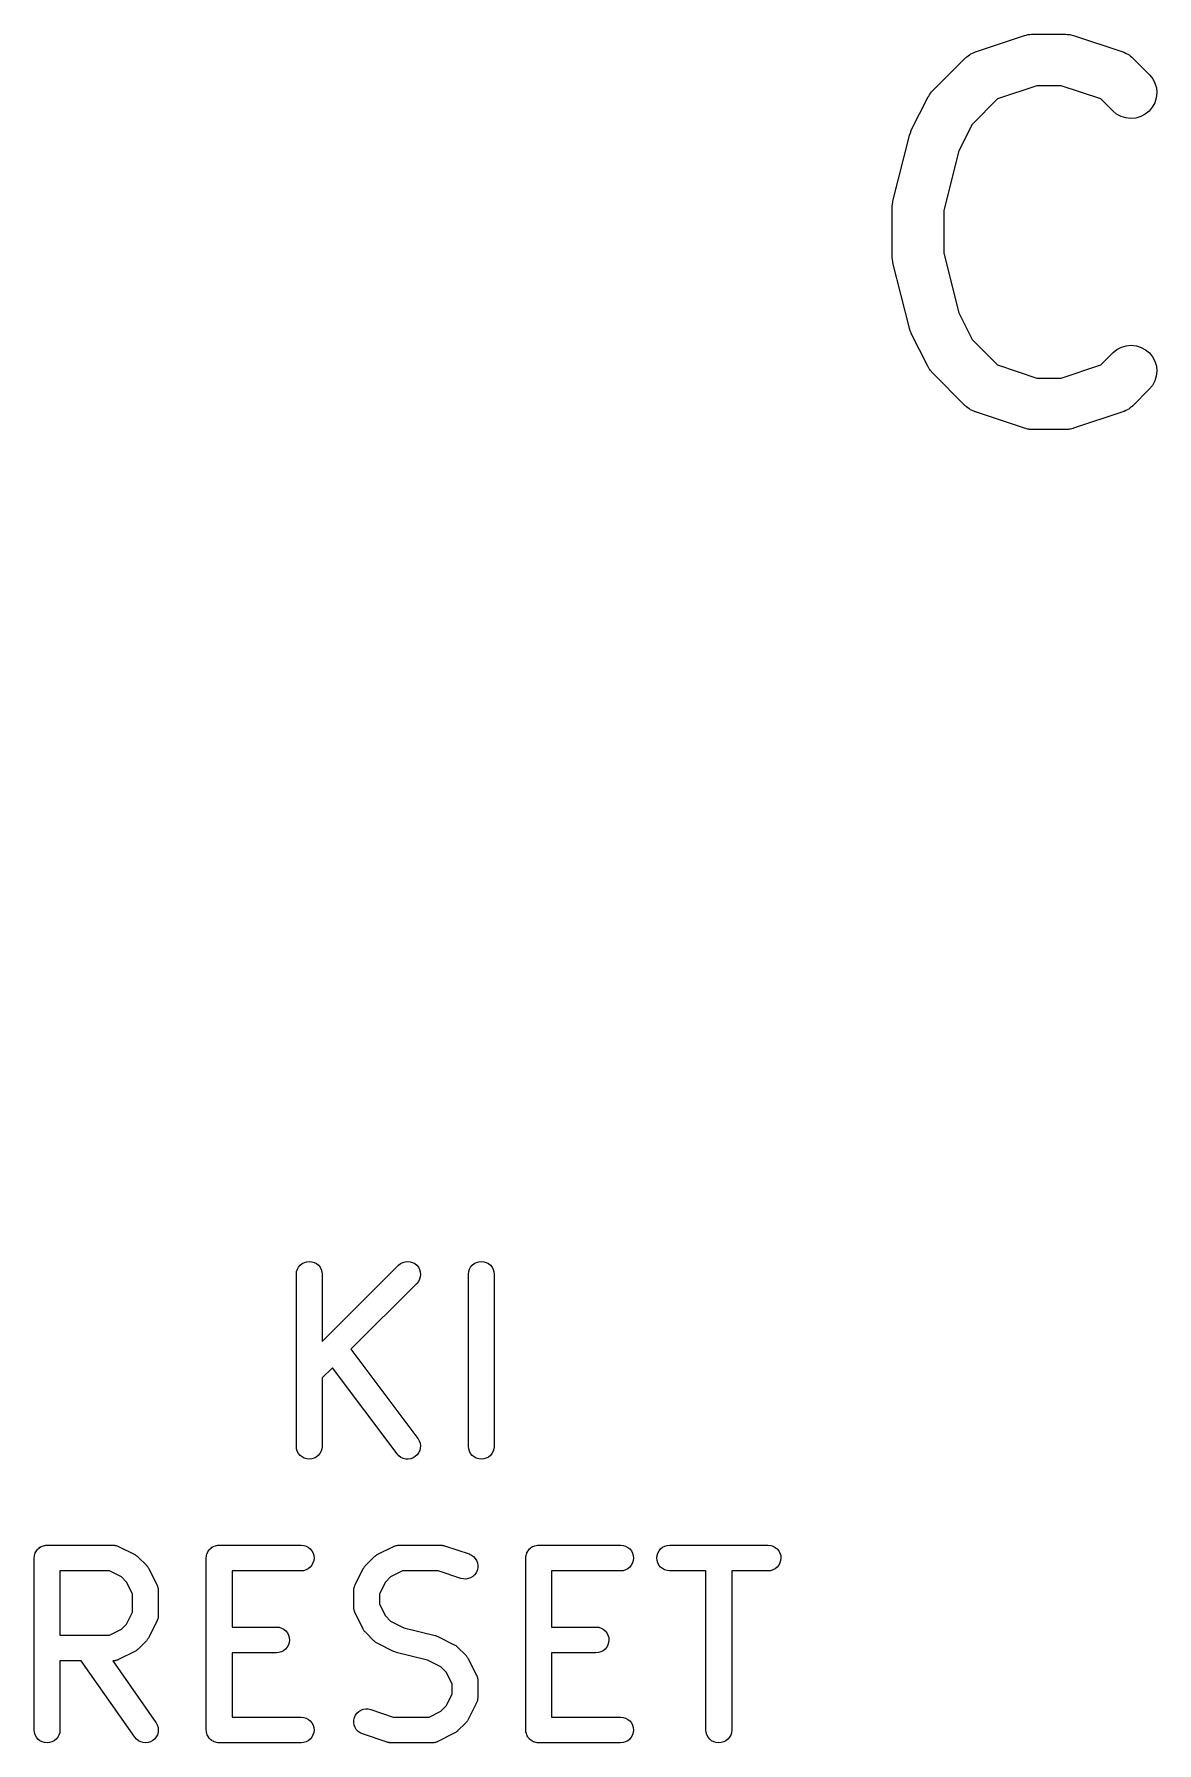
# Model space of a CAD drawing. Extents: x 55 to 222, y -110 to -60.
# Drawn here: x 167.2 to 180.25, y -110.16 to -90.28 of the extents above; entities that cross this region are included whole.
import ezdxf

# ---------------------------------------------------------------- set-up
doc = ezdxf.new("R2010")
doc.units = 0
doc.layers.add('BLACK', color=7, linetype='CONTINUOUS')

msp = doc.modelspace()

# ---------------------------------------------------------------- linework, layer by layer
at = {"layer": 'BLACK', "linetype": 'CONTINUOUS'}
for p, q in [((178.138, -90.4898), (178.71, -90.2993)), ((178.71, -90.2993), (178.714, -90.298)), ((178.714, -90.298), (178.73, -90.2945)), ((178.73, -90.2945), (178.746, -90.2896)), ((178.746, -90.2896), (178.759, -90.2884)), ((178.759, -90.2884), (178.771, -90.2858)), ((178.771, -90.2858), (178.788, -90.2856)), ((178.788, -90.2856), (178.804, -90.2839)), ((178.804, -90.2839), (179.185, -90.2839)), ((179.185, -90.2839), (179.19, -90.284)), ((179.19, -90.284), (179.206, -90.2858)), ((179.206, -90.2858), (179.223, -90.2863)), ((179.223, -90.2863), (179.235, -90.2891)), ((179.235, -90.2891), (179.248, -90.2905)), ((179.248, -90.2905), (179.264, -90.2956)), ((179.264, -90.2956), (179.28, -90.2993)), ((179.28, -90.2993), (179.852, -90.4898)), ((177.64, -90.9432), (178.021, -90.5623)), ((178.021, -90.5623), (178.024, -90.5593)), ((178.024, -90.5593), (178.031, -90.5538)), ((178.031, -90.5538), (178.037, -90.5474)), ((178.037, -90.5474), (178.054, -90.5356)), ((178.054, -90.5356), (178.07, -90.5228)), ((178.07, -90.5228), (178.077, -90.5187)), ((178.077, -90.5187), (178.085, -90.5136)), ((178.085, -90.5136), (178.103, -90.5053)), ((178.103, -90.5053), (178.122, -90.4959)), ((178.122, -90.4959), (178.13, -90.4934)), ((178.13, -90.4934), (178.138, -90.4898)), ((179.852, -90.4898), (179.856, -90.4911)), ((179.856, -90.4911), (179.864, -90.4949)), ((179.864, -90.4949), (179.872, -90.4974)), ((179.872, -90.4974), (179.89, -90.5071)), ((179.89, -90.5071), (179.909, -90.5157)), ((179.909, -90.5157), (179.916, -90.5209)), ((179.916, -90.5209), (179.924, -90.5251)), ((179.924, -90.5251), (179.94, -90.5381)), ((179.94, -90.5381), (179.956, -90.5502)), ((179.956, -90.5502), (179.962, -90.5567)), ((179.962, -90.5567), (179.969, -90.5623)), ((179.969, -90.5623), (180.159, -90.7527)), ((180.159, -90.7527), (180.162, -90.7557)), ((180.162, -90.7557), (180.199, -90.8015)), ((180.199, -90.8015), (180.226, -90.8535)), ((177.393, -91.4021), (177.584, -91.0212)), ((177.584, -91.0212), (177.586, -91.0175)), ((177.586, -91.0175), (177.595, -91.0033)), ((177.595, -91.0033), (177.603, -90.9885)), ((177.603, -90.9885), (177.611, -90.9788)), ((177.611, -90.9788), (177.617, -90.9683)), ((177.617, -90.9683), (177.629, -90.9562)), ((177.629, -90.9562), (177.64, -90.9432)), ((178.853, -90.8839), (178.395, -91.0366)), ((179.137, -90.8839), (178.853, -90.8839)), ((179.595, -91.0366), (179.137, -90.8839)), ((180.241, -91.0262), (180.223, -91.0821)), ((180.226, -90.8535), (180.242, -90.9097)), ((180.247, -90.968), (180.241, -91.0262)), ((180.242, -90.9097), (180.247, -90.968)), ((178.395, -91.0366), (178.099, -91.3331)), ((179.735, -91.177), (179.595, -91.0366)), ((179.78, -91.2142), (179.735, -91.177)), ((179.832, -91.2418), (179.78, -91.2142)), ((180.112, -91.2153), (180.061, -91.2426)), ((180.158, -91.1785), (180.112, -91.2153)), ((180.195, -91.1335), (180.158, -91.1785)), ((180.223, -91.0821), (180.195, -91.1335)), ((177.382, -91.4308), (177.392, -91.4046)), ((177.392, -91.4046), (177.393, -91.4034)), ((177.393, -91.4034), (177.393, -91.4021)), ((178.099, -91.3331), (177.945, -91.641)), ((179.888, -91.259), (179.832, -91.2418)), ((179.946, -91.2649), (179.888, -91.259)), ((180.005, -91.2594), (179.946, -91.2649)), ((180.061, -91.2426), (180.005, -91.2594)), ((177.18, -92.2254), (177.371, -91.4635)), ((177.371, -91.4635), (177.372, -91.4595)), ((177.372, -91.4568), (177.382, -91.4308)), ((177.372, -91.4582), (177.372, -91.4568)), ((177.372, -91.4595), (177.372, -91.4582)), ((177.945, -91.641), (177.771, -92.3351)), ((177.171, -92.2834), (177.175, -92.2596)), ((177.172, -92.2887), (177.171, -92.2834)), ((177.171, -92.294), (177.172, -92.2887)), ((177.171, -92.2982), (177.171, -92.294)), ((177.171, -92.8696), (177.171, -92.2982)), ((177.175, -92.2596), (177.178, -92.2358)), ((177.178, -92.2358), (177.179, -92.2307)), ((177.179, -92.2307), (177.18, -92.2254)), ((177.771, -92.3351), (177.771, -92.8327)), ((177.172, -92.875), (177.171, -92.8696)), ((177.171, -92.8803), (177.172, -92.875)), ((177.174, -92.904), (177.171, -92.8803)), ((177.177, -92.9279), (177.174, -92.904)), ((177.178, -92.933), (177.177, -92.9279)), ((177.179, -92.9383), (177.178, -92.933)), ((177.18, -92.9424), (177.179, -92.9383)), ((177.371, -93.7043), (177.18, -92.9424)), ((177.771, -92.8327), (177.945, -93.5268)), ((177.945, -93.5268), (178.099, -93.8348)), ((177.371, -93.7056), (177.371, -93.7043)), ((177.371, -93.707), (177.371, -93.7056)), ((177.381, -93.7331), (177.371, -93.707)), ((177.39, -93.7594), (177.381, -93.7331)), ((177.391, -93.7606), (177.39, -93.7594)), ((177.391, -93.7619), (177.391, -93.7606)), ((177.393, -93.7657), (177.391, -93.7619)), ((177.584, -94.1467), (177.393, -93.7657)), ((178.099, -93.8348), (178.395, -94.1312)), ((179.595, -94.1312), (179.735, -93.9908)), ((179.735, -93.9908), (179.738, -93.9879)), ((179.738, -93.9879), (179.784, -93.9514)), ((179.784, -93.9514), (179.836, -93.9244)), ((179.836, -93.9244), (179.892, -93.9081)), ((179.892, -93.9081), (179.95, -93.903)), ((179.95, -93.903), (180.009, -93.9093)), ((180.009, -93.9093), (180.065, -93.9268)), ((180.065, -93.9268), (180.116, -93.9548)), ((180.116, -93.9548), (180.161, -93.9923)), ((180.161, -93.9923), (180.198, -94.0378)), ((177.593, -94.1609), (177.584, -94.1467)), ((177.6, -94.1759), (177.593, -94.1609)), ((177.608, -94.1856), (177.6, -94.1759)), ((177.615, -94.1962), (177.608, -94.1856)), ((177.626, -94.2085), (177.615, -94.1962)), ((177.637, -94.2216), (177.626, -94.2085)), ((178.395, -94.1312), (178.853, -94.2839)), ((179.137, -94.2839), (179.595, -94.1312)), ((180.198, -94.0378), (180.225, -94.0896)), ((180.225, -94.0896), (180.242, -94.1457)), ((180.247, -94.204), (180.241, -94.2623)), ((180.242, -94.1457), (180.247, -94.204)), ((177.64, -94.2246), (177.637, -94.2216)), ((178.021, -94.6056), (177.64, -94.2246)), ((178.853, -94.2839), (179.137, -94.2839)), ((180.197, -94.3699), (180.159, -94.4151)), ((180.224, -94.3183), (180.197, -94.3699)), ((180.241, -94.2623), (180.224, -94.3183)), ((178.028, -94.6112), (178.021, -94.6056)), ((179.966, -94.6085), (179.959, -94.614)), ((179.969, -94.6056), (179.966, -94.6085)), ((180.159, -94.4151), (179.969, -94.6056)), ((178.034, -94.6177), (178.028, -94.6112)), ((178.05, -94.6297), (178.034, -94.6177)), ((178.066, -94.6427), (178.05, -94.6297)), ((178.074, -94.6469), (178.066, -94.6427)), ((178.081, -94.6521), (178.074, -94.6469)), ((178.1, -94.6607), (178.081, -94.6521)), ((178.118, -94.6704), (178.1, -94.6607)), ((178.126, -94.673), (178.118, -94.6704)), ((178.134, -94.6767), (178.126, -94.673)), ((178.138, -94.6781), (178.134, -94.6767)), ((178.71, -94.8685), (178.138, -94.6781)), ((179.852, -94.6781), (179.28, -94.8685)), ((179.86, -94.6745), (179.852, -94.6781)), ((179.868, -94.672), (179.86, -94.6745)), ((179.886, -94.6626), (179.868, -94.672)), ((179.905, -94.6542), (179.886, -94.6626)), ((179.912, -94.6491), (179.905, -94.6542)), ((179.92, -94.645), (179.912, -94.6491)), ((179.936, -94.6323), (179.92, -94.645)), ((179.953, -94.6204), (179.936, -94.6323)), ((179.959, -94.614), (179.953, -94.6204)), ((178.726, -94.8723), (178.71, -94.8685)), ((178.742, -94.8774), (178.726, -94.8723)), ((178.754, -94.8788), (178.742, -94.8774)), ((178.767, -94.8815), (178.754, -94.8788)), ((178.784, -94.882), (178.767, -94.8815)), ((178.8, -94.8839), (178.784, -94.882)), ((178.804, -94.8839), (178.8, -94.8839)), ((179.185, -94.8839), (178.804, -94.8839)), ((179.202, -94.8823), (179.185, -94.8839)), ((179.219, -94.882), (179.202, -94.8823)), ((179.231, -94.8794), (179.219, -94.882)), ((179.244, -94.8782), (179.231, -94.8794)), ((179.26, -94.8733), (179.244, -94.8782)), ((179.276, -94.8698), (179.26, -94.8733)), ((179.28, -94.8685), (179.276, -94.8698)), ((170.244, -104.708), (170.247, -104.679)), ((170.244, -104.71), (170.244, -104.708)), ((170.244, -106.71), (170.244, -104.71)), ((170.247, -104.679), (170.256, -104.651)), ((170.256, -104.651), (170.27, -104.626)), ((170.27, -104.626), (170.289, -104.603)), ((170.289, -104.603), (170.312, -104.585)), ((170.312, -104.585), (170.338, -104.571)), ((170.338, -104.571), (170.366, -104.563)), ((170.366, -104.563), (170.395, -104.56)), ((170.395, -104.56), (170.424, -104.563)), ((170.424, -104.563), (170.452, -104.572)), ((170.452, -104.572), (170.478, -104.586)), ((170.478, -104.586), (170.5, -104.605)), ((170.5, -104.605), (170.519, -104.627)), ((170.519, -104.627), (170.533, -104.653)), ((170.533, -104.653), (170.541, -104.681)), ((170.541, -104.681), (170.544, -104.71)), ((170.544, -105.491), (171.431, -104.604)), ((170.544, -104.71), (170.544, -105.491)), ((171.431, -104.604), (171.432, -104.603)), ((171.432, -104.603), (171.455, -104.585)), ((171.455, -104.585), (171.481, -104.571)), ((171.481, -104.571), (171.509, -104.563)), ((171.509, -104.563), (171.538, -104.56)), ((171.538, -104.56), (171.568, -104.564)), ((171.568, -104.564), (171.595, -104.572)), ((171.595, -104.572), (171.621, -104.586)), ((171.621, -104.586), (171.644, -104.605)), ((171.644, -104.605), (171.662, -104.628)), ((171.662, -104.628), (171.676, -104.654)), ((171.684, -104.74), (171.675, -104.768)), ((171.676, -104.654), (171.684, -104.682)), ((171.684, -104.682), (171.687, -104.711)), ((171.687, -104.711), (171.684, -104.74)), ((172.244, -104.708), (172.247, -104.679)), ((172.244, -104.71), (172.244, -104.708)), ((172.244, -106.71), (172.244, -104.71)), ((172.247, -104.679), (172.256, -104.651)), ((172.256, -104.651), (172.27, -104.626)), ((172.27, -104.626), (172.289, -104.603)), ((172.289, -104.603), (172.312, -104.585)), ((172.312, -104.585), (172.338, -104.571)), ((172.338, -104.571), (172.366, -104.563)), ((172.366, -104.563), (172.395, -104.56)), ((172.395, -104.56), (172.424, -104.563)), ((172.424, -104.563), (172.452, -104.572)), ((172.452, -104.572), (172.478, -104.586)), ((172.478, -104.586), (172.5, -104.605)), ((172.5, -104.605), (172.519, -104.627)), ((172.519, -104.627), (172.533, -104.653)), ((172.533, -104.653), (172.541, -104.681)), ((172.541, -104.681), (172.544, -104.71)), ((172.544, -104.71), (172.544, -106.71)), ((171.643, -104.816), (170.878, -105.582)), ((171.662, -104.794), (171.643, -104.816)), ((171.675, -104.768), (171.662, -104.794)), ((170.878, -105.582), (171.657, -106.62)), ((170.663, -105.796), (170.544, -105.915)), ((170.544, -105.915), (170.544, -106.71)), ((171.417, -106.8), (170.663, -105.796)), ((170.247, -106.739), (170.244, -106.71)), ((170.544, -106.712), (170.541, -106.742)), ((170.544, -106.71), (170.544, -106.712)), ((171.657, -106.62), (171.658, -106.622)), ((171.658, -106.622), (171.673, -106.647)), ((171.673, -106.647), (171.683, -106.675)), ((171.685, -106.733), (171.678, -106.761)), ((171.683, -106.675), (171.687, -106.704)), ((171.687, -106.704), (171.685, -106.733)), ((172.247, -106.739), (172.244, -106.71)), ((172.544, -106.712), (172.541, -106.742)), ((172.544, -106.71), (172.544, -106.712)), ((170.255, -106.768), (170.247, -106.739)), ((170.269, -106.793), (170.255, -106.768)), ((170.288, -106.816), (170.269, -106.793)), ((170.31, -106.835), (170.288, -106.816)), ((170.336, -106.849), (170.31, -106.835)), ((170.364, -106.857), (170.336, -106.849)), ((170.393, -106.86), (170.364, -106.857)), ((170.422, -106.858), (170.393, -106.86)), ((170.45, -106.849), (170.422, -106.858)), ((170.476, -106.836), (170.45, -106.849)), ((170.499, -106.818), (170.476, -106.836)), ((170.518, -106.795), (170.499, -106.818)), ((170.532, -106.769), (170.518, -106.795)), ((170.541, -106.742), (170.532, -106.769)), ((171.437, -106.822), (171.417, -106.8)), ((171.46, -106.839), (171.437, -106.822)), ((171.487, -106.852), (171.46, -106.839)), ((171.515, -106.859), (171.487, -106.852)), ((171.544, -106.86), (171.515, -106.859)), ((171.573, -106.856), (171.544, -106.86)), ((171.601, -106.846), (171.573, -106.856)), ((171.626, -106.831), (171.601, -106.846)), ((171.648, -106.811), (171.626, -106.831)), ((171.665, -106.788), (171.648, -106.811)), ((171.678, -106.761), (171.665, -106.788)), ((172.255, -106.768), (172.247, -106.739)), ((172.269, -106.793), (172.255, -106.768)), ((172.288, -106.816), (172.269, -106.793)), ((172.31, -106.835), (172.288, -106.816)), ((172.336, -106.849), (172.31, -106.835)), ((172.364, -106.857), (172.336, -106.849)), ((172.393, -106.86), (172.364, -106.857)), ((172.422, -106.858), (172.393, -106.86)), ((172.45, -106.849), (172.422, -106.858)), ((172.476, -106.836), (172.45, -106.849)), ((172.499, -106.818), (172.476, -106.836)), ((172.518, -106.795), (172.499, -106.818)), ((172.532, -106.769), (172.518, -106.795)), ((172.541, -106.742), (172.532, -106.769)), ((167.215, -107.939), (167.222, -107.926)), ((167.222, -107.926), (167.222, -107.926)), ((167.222, -107.926), (167.223, -107.926)), ((167.223, -107.926), (167.232, -107.915)), ((167.232, -107.915), (167.241, -107.904)), ((167.241, -107.903), (167.252, -107.894)), ((167.241, -107.904), (167.241, -107.903)), ((167.241, -107.904), (167.241, -107.904)), ((167.252, -107.894), (167.263, -107.885)), ((167.263, -107.885), (167.264, -107.885)), ((167.264, -107.885), (167.277, -107.878)), ((167.264, -107.885), (167.264, -107.885)), ((167.277, -107.878), (167.289, -107.872)), ((167.289, -107.872), (167.29, -107.872)), ((167.29, -107.871), (167.304, -107.867)), ((167.29, -107.872), (167.29, -107.871)), ((167.304, -107.867), (167.317, -107.863)), ((167.317, -107.863), (167.318, -107.863)), ((167.318, -107.863), (167.332, -107.862)), ((167.318, -107.863), (167.318, -107.863)), ((167.332, -107.862), (167.346, -107.86)), ((167.346, -107.86), (168.108, -107.86)), ((168.108, -107.86), (168.11, -107.86)), ((168.11, -107.86), (168.115, -107.861)), ((168.115, -107.861), (168.119, -107.861)), ((168.119, -107.861), (168.129, -107.862)), ((168.129, -107.862), (168.139, -107.864)), ((168.139, -107.864), (168.144, -107.865)), ((168.144, -107.865), (168.148, -107.866)), ((168.148, -107.866), (168.158, -107.869)), ((168.158, -107.869), (168.167, -107.872)), ((168.167, -107.872), (168.171, -107.875)), ((168.171, -107.875), (168.175, -107.876)), ((168.175, -107.876), (168.366, -107.971)), ((169.215, -107.939), (169.222, -107.926)), ((169.222, -107.926), (169.222, -107.926)), ((169.222, -107.926), (169.223, -107.926)), ((169.223, -107.926), (169.232, -107.915)), ((169.232, -107.915), (169.241, -107.904)), ((169.241, -107.903), (169.252, -107.894)), ((169.241, -107.904), (169.241, -107.903)), ((169.241, -107.904), (169.241, -107.904)), ((169.252, -107.894), (169.263, -107.885)), ((169.263, -107.885), (169.264, -107.885)), ((169.264, -107.885), (169.277, -107.878)), ((169.264, -107.885), (169.264, -107.885)), ((169.277, -107.878), (169.289, -107.872)), ((169.289, -107.872), (169.29, -107.872)), ((169.29, -107.871), (169.304, -107.867)), ((169.29, -107.872), (169.29, -107.871)), ((169.304, -107.867), (169.317, -107.863)), ((169.317, -107.863), (169.318, -107.863)), ((169.318, -107.863), (169.332, -107.862)), ((169.318, -107.863), (169.318, -107.863)), ((169.332, -107.862), (169.346, -107.86)), ((169.346, -107.86), (170.299, -107.86)), ((170.299, -107.86), (170.301, -107.86)), ((170.301, -107.86), (170.33, -107.864)), ((170.33, -107.864), (170.358, -107.872)), ((170.358, -107.872), (170.384, -107.887)), ((170.384, -107.887), (170.406, -107.905)), ((170.406, -107.905), (170.424, -107.928)), ((171.184, -107.971), (171.375, -107.876)), ((171.375, -107.876), (171.376, -107.875)), ((171.376, -107.875), (171.381, -107.874)), ((171.381, -107.874), (171.384, -107.872)), ((171.384, -107.872), (171.394, -107.869)), ((171.394, -107.869), (171.404, -107.865)), ((171.404, -107.865), (171.408, -107.864)), ((171.408, -107.864), (171.412, -107.863)), ((171.412, -107.863), (171.423, -107.862)), ((171.423, -107.862), (171.433, -107.861)), ((171.433, -107.861), (171.437, -107.861)), ((171.437, -107.861), (171.442, -107.86)), ((171.442, -107.86), (171.918, -107.86)), ((171.918, -107.86), (171.92, -107.86)), ((171.92, -107.86), (171.928, -107.861)), ((171.928, -107.861), (171.937, -107.862)), ((171.937, -107.862), (171.943, -107.863)), ((171.943, -107.863), (171.949, -107.864)), ((171.949, -107.864), (171.957, -107.866)), ((171.957, -107.866), (171.965, -107.868)), ((171.965, -107.868), (172.251, -107.963)), ((172.93, -107.939), (172.936, -107.926)), ((172.936, -107.926), (172.937, -107.926)), ((172.937, -107.926), (172.946, -107.915)), ((172.937, -107.926), (172.937, -107.926)), ((172.946, -107.915), (172.955, -107.904)), ((172.955, -107.904), (172.956, -107.903)), ((172.955, -107.904), (172.955, -107.904)), ((172.956, -107.903), (172.967, -107.894)), ((172.967, -107.894), (172.978, -107.885)), ((172.978, -107.885), (172.978, -107.885)), ((172.978, -107.885), (172.979, -107.885)), ((172.979, -107.885), (172.991, -107.878)), ((172.991, -107.878), (173.004, -107.872)), ((173.004, -107.871), (173.018, -107.867)), ((173.004, -107.872), (173.004, -107.871)), ((173.004, -107.872), (173.004, -107.872)), ((173.018, -107.867), (173.032, -107.863)), ((173.032, -107.863), (173.032, -107.863)), ((173.032, -107.863), (173.033, -107.863)), ((173.033, -107.863), (173.047, -107.862)), ((173.047, -107.862), (173.061, -107.86)), ((173.061, -107.86), (174.013, -107.86)), ((174.013, -107.86), (174.015, -107.86)), ((174.015, -107.86), (174.044, -107.864)), ((174.044, -107.864), (174.072, -107.872)), ((174.072, -107.872), (174.098, -107.887)), ((174.098, -107.887), (174.12, -107.905)), ((174.12, -107.905), (174.139, -107.928)), ((174.446, -107.952), (174.46, -107.926)), ((174.46, -107.926), (174.479, -107.904)), ((174.479, -107.904), (174.501, -107.885)), ((174.501, -107.885), (174.527, -107.872)), ((174.527, -107.872), (174.555, -107.863)), ((174.555, -107.863), (174.584, -107.86)), ((174.584, -107.86), (175.727, -107.86)), ((175.727, -107.86), (175.729, -107.86)), ((175.729, -107.86), (175.759, -107.864)), ((175.759, -107.864), (175.786, -107.872)), ((175.786, -107.872), (175.812, -107.887)), ((175.812, -107.887), (175.835, -107.905)), ((175.835, -107.905), (175.853, -107.928)), ((167.196, -108.008), (167.198, -107.994)), ((167.196, -108.009), (167.196, -108.008)), ((167.196, -108.01), (167.196, -108.009)), ((167.196, -108.009), (167.196, -108.009)), ((167.196, -108.009), (167.196, -108.009)), ((167.196, -110.01), (167.196, -108.01)), ((167.198, -107.994), (167.199, -107.98)), ((167.199, -107.98), (167.2, -107.98)), ((167.2, -107.979), (167.204, -107.966)), ((167.2, -107.98), (167.2, -107.979)), ((167.204, -107.966), (167.208, -107.952)), ((167.208, -107.952), (167.209, -107.951)), ((167.208, -107.952), (167.208, -107.952)), ((167.209, -107.951), (167.215, -107.939)), ((168.366, -107.971), (168.368, -107.972)), ((168.368, -107.972), (168.375, -107.977)), ((168.375, -107.977), (168.382, -107.981)), ((168.382, -107.981), (168.387, -107.985)), ((168.387, -107.985), (168.392, -107.988)), ((168.392, -107.988), (168.398, -107.994)), ((168.398, -107.994), (168.405, -108)), ((168.405, -108), (168.5, -108.095)), ((168.5, -108.095), (168.502, -108.096)), ((168.502, -108.096), (168.507, -108.103)), ((168.507, -108.103), (168.513, -108.109)), ((168.513, -108.109), (168.516, -108.114)), ((168.516, -108.114), (168.52, -108.119)), ((168.52, -108.119), (168.524, -108.127)), ((169.196, -108.008), (169.198, -107.994)), ((169.196, -108.009), (169.196, -108.008)), ((169.196, -108.01), (169.196, -108.009)), ((169.196, -108.009), (169.196, -108.009)), ((169.196, -108.009), (169.196, -108.009)), ((169.196, -110.01), (169.196, -108.01)), ((169.198, -107.994), (169.199, -107.98)), ((169.199, -107.98), (169.2, -107.98)), ((169.2, -107.979), (169.204, -107.966)), ((169.2, -107.98), (169.2, -107.979)), ((169.204, -107.966), (169.208, -107.952)), ((169.208, -107.952), (169.209, -107.951)), ((169.208, -107.952), (169.208, -107.952)), ((169.209, -107.951), (169.215, -107.939)), ((170.404, -108.117), (170.382, -108.135)), ((170.423, -108.094), (170.404, -108.117)), ((170.437, -108.068), (170.423, -108.094)), ((170.424, -107.928), (170.438, -107.954)), ((170.446, -108.041), (170.437, -108.068)), ((170.438, -107.954), (170.446, -107.982)), ((170.446, -107.982), (170.449, -108.011)), ((170.449, -108.011), (170.446, -108.041)), ((171.023, -108.132), (171.027, -108.125)), ((171.027, -108.125), (171.031, -108.117)), ((171.031, -108.117), (171.035, -108.113)), ((171.035, -108.113), (171.039, -108.107)), ((171.039, -108.107), (171.044, -108.101)), ((171.044, -108.101), (171.05, -108.095)), ((171.05, -108.095), (171.145, -108)), ((171.145, -108), (171.147, -107.998)), ((171.147, -107.998), (171.153, -107.993)), ((171.153, -107.993), (171.159, -107.987)), ((171.159, -107.987), (171.165, -107.984)), ((171.165, -107.984), (171.169, -107.98)), ((171.169, -107.98), (171.177, -107.976)), ((171.177, -107.976), (171.184, -107.971)), ((172.251, -107.963), (172.253, -107.964)), ((172.253, -107.964), (172.28, -107.976)), ((172.28, -107.976), (172.303, -107.993)), ((172.303, -107.993), (172.323, -108.015)), ((172.323, -108.015), (172.338, -108.04)), ((172.338, -108.04), (172.349, -108.067)), ((172.349, -108.067), (172.353, -108.096)), ((172.353, -108.096), (172.352, -108.126)), ((172.911, -108.008), (172.912, -107.994)), ((172.911, -108.009), (172.911, -108.008)), ((172.911, -108.01), (172.911, -108.009)), ((172.911, -108.009), (172.911, -108.009)), ((172.911, -108.009), (172.911, -108.009)), ((172.911, -110.01), (172.911, -108.01)), ((172.912, -107.994), (172.914, -107.98)), ((172.914, -107.979), (172.918, -107.966)), ((172.914, -107.98), (172.914, -107.979)), ((172.914, -107.98), (172.914, -107.98)), ((172.918, -107.966), (172.922, -107.952)), ((172.922, -107.952), (172.923, -107.952)), ((172.923, -107.951), (172.93, -107.939)), ((172.923, -107.952), (172.923, -107.951)), ((174.119, -108.117), (174.096, -108.135)), ((174.137, -108.094), (174.119, -108.117)), ((174.151, -108.068), (174.137, -108.094)), ((174.139, -107.928), (174.152, -107.954)), ((174.16, -108.041), (174.151, -108.068)), ((174.152, -107.954), (174.16, -107.982)), ((174.16, -107.982), (174.163, -108.011)), ((174.163, -108.011), (174.16, -108.041)), ((174.434, -108.009), (174.438, -107.98)), ((174.437, -108.038), (174.434, -108.009)), ((174.445, -108.067), (174.437, -108.038)), ((174.438, -107.98), (174.446, -107.952)), ((174.459, -108.092), (174.445, -108.067)), ((174.477, -108.115), (174.459, -108.092)), ((174.5, -108.134), (174.477, -108.115)), ((175.833, -108.117), (175.81, -108.135)), ((175.852, -108.094), (175.833, -108.117)), ((175.866, -108.068), (175.852, -108.094)), ((175.853, -107.928), (175.866, -107.954)), ((175.866, -107.954), (175.875, -107.982)), ((175.874, -108.041), (175.866, -108.068)), ((175.877, -108.011), (175.874, -108.041)), ((175.875, -107.982), (175.877, -108.011)), ((167.496, -108.16), (167.496, -108.908)), ((168.073, -108.16), (167.496, -108.16)), ((168.21, -108.229), (168.073, -108.16)), ((168.271, -108.29), (168.21, -108.229)), ((168.339, -108.427), (168.271, -108.29)), ((168.524, -108.127), (168.528, -108.134)), ((168.528, -108.134), (168.623, -108.324)), ((168.623, -108.324), (168.624, -108.326)), ((170.299, -108.16), (169.496, -108.16)), ((169.496, -108.16), (169.496, -108.813)), ((170.328, -108.158), (170.299, -108.16)), ((170.356, -108.149), (170.328, -108.158)), ((170.382, -108.135), (170.356, -108.149)), ((170.925, -108.328), (170.927, -108.324)), ((170.927, -108.324), (171.022, -108.134)), ((171.022, -108.134), (171.023, -108.132)), ((171.279, -108.29), (171.211, -108.427)), ((171.34, -108.229), (171.279, -108.29)), ((171.477, -108.16), (171.34, -108.229)), ((171.893, -108.16), (171.477, -108.16)), ((172.156, -108.248), (171.893, -108.16)), ((172.185, -108.254), (172.156, -108.248)), ((172.214, -108.255), (172.185, -108.254)), ((172.243, -108.25), (172.214, -108.255)), ((172.27, -108.24), (172.243, -108.25)), ((172.295, -108.224), (172.27, -108.24)), ((172.316, -108.204), (172.295, -108.224)), ((172.333, -108.181), (172.316, -108.204)), ((172.345, -108.154), (172.333, -108.181)), ((172.352, -108.126), (172.345, -108.154)), ((174.013, -108.16), (173.211, -108.16)), ((173.211, -108.16), (173.211, -108.813)), ((174.042, -108.158), (174.013, -108.16)), ((174.07, -108.149), (174.042, -108.158)), ((174.096, -108.135), (174.07, -108.149)), ((174.525, -108.148), (174.5, -108.134)), ((174.553, -108.157), (174.525, -108.148)), ((174.582, -108.16), (174.553, -108.157)), ((174.584, -108.16), (174.582, -108.16)), ((175.006, -108.16), (174.584, -108.16)), ((175.006, -110.01), (175.006, -108.16)), ((175.727, -108.16), (175.306, -108.16)), ((175.306, -108.16), (175.306, -110.01)), ((175.756, -108.158), (175.727, -108.16)), ((175.784, -108.149), (175.756, -108.158)), ((175.81, -108.135), (175.784, -108.149)), ((168.339, -108.642), (168.339, -108.427)), ((168.624, -108.326), (168.626, -108.33)), ((168.626, -108.33), (168.628, -108.334)), ((168.628, -108.334), (168.631, -108.344)), ((168.631, -108.344), (168.634, -108.354)), ((168.634, -108.354), (168.635, -108.358)), ((168.635, -108.358), (168.636, -108.362)), ((168.636, -108.362), (168.637, -108.372)), ((168.637, -108.372), (168.639, -108.383)), ((168.639, -108.383), (168.639, -108.387)), ((168.639, -108.387), (168.639, -108.391)), ((168.639, -108.391), (168.639, -108.677)), ((170.911, -108.38), (170.913, -108.37)), ((170.911, -108.385), (170.911, -108.38)), ((170.911, -108.389), (170.911, -108.385)), ((170.911, -108.391), (170.911, -108.389)), ((170.911, -108.582), (170.911, -108.391)), ((170.913, -108.37), (170.914, -108.36)), ((170.914, -108.36), (170.915, -108.356)), ((170.915, -108.356), (170.916, -108.352)), ((170.916, -108.352), (170.92, -108.342)), ((170.92, -108.342), (170.923, -108.332)), ((170.923, -108.332), (170.925, -108.328)), ((171.211, -108.427), (171.211, -108.546)), ((168.271, -108.779), (168.339, -108.642)), ((168.634, -108.717), (168.63, -108.726)), ((168.635, -108.712), (168.634, -108.717)), ((168.636, -108.708), (168.635, -108.712)), ((168.637, -108.698), (168.636, -108.708)), ((168.639, -108.688), (168.637, -108.698)), ((168.639, -108.677), (168.639, -108.679)), ((168.639, -108.679), (168.639, -108.684)), ((168.639, -108.684), (168.639, -108.688)), ((170.911, -108.586), (170.911, -108.582)), ((170.911, -108.591), (170.911, -108.586)), ((170.913, -108.601), (170.911, -108.591)), ((170.914, -108.611), (170.913, -108.601)), ((170.915, -108.615), (170.914, -108.611)), ((170.915, -108.62), (170.915, -108.615)), ((170.919, -108.629), (170.915, -108.62)), ((170.922, -108.639), (170.919, -108.629)), ((170.924, -108.643), (170.922, -108.639)), ((170.926, -108.647), (170.924, -108.643)), ((170.927, -108.649), (170.926, -108.647)), ((171.022, -108.839), (170.927, -108.649)), ((171.211, -108.546), (171.279, -108.683)), ((171.279, -108.683), (171.34, -108.744)), ((167.496, -108.908), (168.073, -108.908)), ((168.073, -108.908), (168.21, -108.839)), ((168.21, -108.839), (168.271, -108.779)), ((168.623, -108.744), (168.528, -108.935)), ((168.625, -108.74), (168.623, -108.744)), ((168.627, -108.736), (168.625, -108.74)), ((168.63, -108.726), (168.627, -108.736)), ((169.496, -108.813), (170.013, -108.813)), ((170.013, -108.813), (170.015, -108.813)), ((170.015, -108.813), (170.044, -108.816)), ((170.044, -108.816), (170.072, -108.825)), ((170.072, -108.825), (170.098, -108.839)), ((170.098, -108.839), (170.12, -108.858)), ((170.12, -108.858), (170.139, -108.881)), ((170.139, -108.881), (170.152, -108.907)), ((170.152, -108.907), (170.16, -108.935)), ((171.026, -108.846), (171.022, -108.839)), ((171.03, -108.854), (171.026, -108.846)), ((171.034, -108.859), (171.03, -108.854)), ((171.037, -108.864), (171.034, -108.859)), ((171.043, -108.87), (171.037, -108.864)), ((171.048, -108.877), (171.043, -108.87)), ((171.05, -108.878), (171.048, -108.877)), ((171.145, -108.974), (171.05, -108.878)), ((171.34, -108.744), (171.494, -108.821)), ((171.494, -108.821), (171.859, -108.912)), ((171.859, -108.912), (171.861, -108.913)), ((171.861, -108.913), (171.862, -108.913)), ((171.862, -108.913), (171.862, -108.913)), ((171.862, -108.913), (171.875, -108.918)), ((171.875, -108.918), (171.888, -108.923)), ((173.211, -108.813), (173.727, -108.813)), ((173.727, -108.813), (173.729, -108.813)), ((173.729, -108.813), (173.759, -108.816)), ((173.759, -108.816), (173.786, -108.825)), ((173.786, -108.825), (173.812, -108.839)), ((173.812, -108.839), (173.835, -108.858)), ((173.835, -108.858), (173.853, -108.881)), ((173.853, -108.881), (173.866, -108.907)), ((173.866, -108.907), (173.875, -108.935)), ((168.366, -109.097), (168.175, -109.192)), ((168.373, -109.092), (168.366, -109.097)), ((168.38, -109.089), (168.373, -109.092)), ((168.385, -109.085), (168.38, -109.089)), ((168.391, -109.081), (168.385, -109.085)), ((168.397, -109.076), (168.391, -109.081)), ((168.403, -109.07), (168.397, -109.076)), ((168.405, -109.069), (168.403, -109.07)), ((168.5, -108.974), (168.405, -109.069)), ((168.505, -108.967), (168.5, -108.974)), ((168.511, -108.961), (168.505, -108.967)), ((168.515, -108.956), (168.511, -108.961)), ((168.519, -108.951), (168.515, -108.956)), ((168.523, -108.944), (168.519, -108.951)), ((168.527, -108.936), (168.523, -108.944)), ((168.528, -108.935), (168.527, -108.936)), ((170.013, -109.113), (169.496, -109.113)), ((169.496, -109.113), (169.496, -109.86)), ((170.042, -109.11), (170.013, -109.113)), ((170.07, -109.101), (170.042, -109.11)), ((170.096, -109.088), (170.07, -109.101)), ((170.119, -109.069), (170.096, -109.088)), ((170.137, -109.047), (170.119, -109.069)), ((170.151, -109.021), (170.137, -109.047)), ((170.16, -108.993), (170.151, -109.021)), ((170.16, -108.935), (170.163, -108.964)), ((170.163, -108.964), (170.16, -108.993)), ((171.152, -108.979), (171.145, -108.974)), ((171.158, -108.985), (171.152, -108.979)), ((171.163, -108.988), (171.158, -108.985)), ((171.168, -108.992), (171.163, -108.988)), ((171.175, -108.996), (171.168, -108.992)), ((171.182, -109.001), (171.175, -108.996)), ((171.184, -109.002), (171.182, -109.001)), ((171.375, -109.097), (171.184, -109.002)), ((171.376, -109.098), (171.375, -109.097)), ((171.375, -109.097), (171.375, -109.097)), ((171.389, -109.102), (171.376, -109.098)), ((171.402, -109.107), (171.389, -109.102)), ((171.403, -109.107), (171.402, -109.107)), ((171.403, -109.108), (171.403, -109.107)), ((171.405, -109.108), (171.403, -109.108)), ((171.77, -109.2), (171.405, -109.108)), ((171.888, -108.923), (171.889, -108.924)), ((171.889, -108.924), (171.89, -108.924)), ((171.89, -108.924), (172.08, -109.019)), ((172.08, -109.019), (172.082, -109.02)), ((172.082, -109.02), (172.089, -109.025)), ((172.089, -109.025), (172.096, -109.029)), ((172.096, -109.029), (172.101, -109.033)), ((172.101, -109.033), (172.107, -109.036)), ((172.107, -109.036), (172.113, -109.042)), ((172.113, -109.042), (172.119, -109.047)), ((172.119, -109.047), (172.214, -109.142)), ((173.727, -109.113), (173.211, -109.113)), ((173.211, -109.113), (173.211, -109.86)), ((173.756, -109.11), (173.727, -109.113)), ((173.784, -109.101), (173.756, -109.11)), ((173.81, -109.088), (173.784, -109.101)), ((173.833, -109.069), (173.81, -109.088)), ((173.852, -109.047), (173.833, -109.069)), ((173.866, -109.021), (173.852, -109.047)), ((173.874, -108.993), (173.866, -109.021)), ((173.877, -108.964), (173.874, -108.993)), ((173.875, -108.935), (173.877, -108.964)), ((167.744, -109.208), (167.496, -109.208)), ((167.496, -109.208), (167.496, -110.01)), ((168.366, -110.096), (167.744, -109.208)), ((168.113, -109.208), (168.111, -109.208)), ((168.111, -109.208), (168.612, -109.924)), ((168.117, -109.208), (168.113, -109.208)), ((168.127, -109.206), (168.117, -109.208)), ((168.137, -109.205), (168.127, -109.206)), ((168.142, -109.204), (168.137, -109.205)), ((168.146, -109.203), (168.142, -109.204)), ((168.156, -109.2), (168.146, -109.203)), ((168.165, -109.197), (168.156, -109.2)), ((168.169, -109.195), (168.165, -109.197)), ((168.173, -109.193), (168.169, -109.195)), ((168.175, -109.192), (168.173, -109.193)), ((171.924, -109.276), (171.77, -109.2)), ((171.985, -109.337), (171.924, -109.276)), ((172.214, -109.142), (172.216, -109.144)), ((172.216, -109.144), (172.221, -109.15)), ((172.221, -109.15), (172.227, -109.157)), ((172.227, -109.157), (172.23, -109.162)), ((172.23, -109.162), (172.234, -109.167)), ((172.234, -109.167), (172.238, -109.174)), ((172.238, -109.174), (172.242, -109.181)), ((172.242, -109.181), (172.338, -109.372)), ((172.054, -109.474), (171.985, -109.337)), ((172.054, -109.594), (172.054, -109.474)), ((172.338, -109.372), (172.339, -109.374)), ((172.339, -109.374), (172.34, -109.378)), ((172.34, -109.378), (172.342, -109.382)), ((172.342, -109.382), (172.345, -109.392)), ((172.345, -109.392), (172.349, -109.401)), ((172.349, -109.401), (172.349, -109.406)), ((172.349, -109.406), (172.351, -109.41)), ((172.351, -109.41), (172.352, -109.42)), ((172.352, -109.42), (172.353, -109.43)), ((172.353, -109.43), (172.353, -109.435)), ((172.353, -109.435), (172.354, -109.439)), ((172.354, -109.439), (172.354, -109.629)), ((171.985, -109.731), (172.054, -109.594)), ((172.338, -109.696), (172.242, -109.887)), ((172.339, -109.692), (172.338, -109.696)), ((172.341, -109.688), (172.339, -109.692)), ((172.344, -109.679), (172.341, -109.688)), ((172.348, -109.669), (172.344, -109.679)), ((172.349, -109.665), (172.348, -109.669)), ((172.35, -109.661), (172.349, -109.665)), ((172.351, -109.65), (172.35, -109.661)), ((172.353, -109.64), (172.351, -109.65)), ((172.354, -109.632), (172.353, -109.636)), ((172.353, -109.636), (172.353, -109.64)), ((172.354, -109.629), (172.354, -109.632)), ((169.496, -109.86), (170.299, -109.86)), ((170.299, -109.86), (170.301, -109.86)), ((170.301, -109.86), (170.33, -109.864)), ((170.33, -109.864), (170.358, -109.872)), ((170.358, -109.872), (170.384, -109.887)), ((170.384, -109.887), (170.406, -109.905)), ((170.406, -109.905), (170.424, -109.928)), ((170.911, -109.924), (170.912, -109.895)), ((170.912, -109.895), (170.919, -109.867)), ((170.919, -109.867), (170.931, -109.84)), ((170.931, -109.84), (170.948, -109.816)), ((170.948, -109.816), (170.969, -109.796)), ((170.969, -109.796), (170.994, -109.781)), ((170.994, -109.781), (171.021, -109.77)), ((171.021, -109.77), (171.05, -109.765)), ((171.05, -109.765), (171.08, -109.766)), ((171.08, -109.766), (171.108, -109.773)), ((171.108, -109.773), (171.371, -109.86)), ((171.371, -109.86), (171.787, -109.86)), ((171.787, -109.86), (171.924, -109.792)), ((171.924, -109.792), (171.985, -109.731)), ((172.226, -109.913), (172.22, -109.919)), ((172.229, -109.908), (172.226, -109.913)), ((172.233, -109.903), (172.229, -109.908)), ((172.237, -109.896), (172.233, -109.903)), ((172.241, -109.889), (172.237, -109.896)), ((172.242, -109.887), (172.241, -109.889)), ((173.211, -109.86), (174.013, -109.86)), ((174.013, -109.86), (174.015, -109.86)), ((174.015, -109.86), (174.044, -109.864)), ((174.044, -109.864), (174.072, -109.872)), ((174.072, -109.872), (174.098, -109.887)), ((174.098, -109.887), (174.12, -109.905)), ((174.12, -109.905), (174.139, -109.928)), ((167.199, -110.039), (167.196, -110.01)), ((167.208, -110.068), (167.199, -110.039)), ((167.221, -110.093), (167.208, -110.068)), ((167.24, -110.116), (167.221, -110.093)), ((167.47, -110.095), (167.451, -110.118)), ((167.484, -110.069), (167.47, -110.095)), ((167.493, -110.042), (167.484, -110.069)), ((167.496, -110.012), (167.493, -110.042)), ((167.496, -110.01), (167.496, -110.012)), ((168.385, -110.119), (168.366, -110.096)), ((168.615, -110.092), (168.597, -110.115)), ((168.612, -109.924), (168.613, -109.926)), ((168.613, -109.926), (168.627, -109.952)), ((168.629, -110.066), (168.615, -110.092)), ((168.627, -109.952), (168.636, -109.98)), ((168.637, -110.038), (168.629, -110.066)), ((168.636, -109.98), (168.639, -110.009)), ((168.639, -110.009), (168.637, -110.038)), ((169.198, -110.024), (169.196, -110.01)), ((169.199, -110.038), (169.198, -110.024)), ((169.199, -110.039), (169.199, -110.038)), ((169.203, -110.053), (169.199, -110.039)), ((169.199, -110.039), (169.199, -110.039)), ((169.207, -110.067), (169.203, -110.053)), ((169.208, -110.067), (169.207, -110.067)), ((169.208, -110.068), (169.208, -110.067)), ((169.214, -110.08), (169.208, -110.068)), ((169.221, -110.092), (169.214, -110.08)), ((169.221, -110.093), (169.221, -110.092)), ((169.23, -110.104), (169.221, -110.093)), ((169.221, -110.093), (169.221, -110.093)), ((169.239, -110.115), (169.23, -110.104)), ((170.423, -110.094), (170.404, -110.117)), ((170.437, -110.068), (170.423, -110.094)), ((170.424, -109.928), (170.438, -109.954)), ((170.446, -110.041), (170.437, -110.068)), ((170.438, -109.954), (170.446, -109.982)), ((170.446, -109.982), (170.449, -110.011)), ((170.449, -110.011), (170.446, -110.041)), ((170.916, -109.953), (170.911, -109.924)), ((170.926, -109.981), (170.916, -109.953)), ((170.941, -110.006), (170.926, -109.981)), ((170.961, -110.027), (170.941, -110.006)), ((170.985, -110.044), (170.961, -110.027)), ((171.011, -110.057), (170.985, -110.044)), ((171.013, -110.057), (171.011, -110.057)), ((171.299, -110.153), (171.013, -110.057)), ((172.08, -110.049), (171.89, -110.145)), ((172.087, -110.045), (172.08, -110.049)), ((172.095, -110.041), (172.087, -110.045)), ((172.1, -110.037), (172.095, -110.041)), ((172.105, -110.034), (172.1, -110.037)), ((172.111, -110.028), (172.105, -110.034)), ((172.118, -110.023), (172.111, -110.028)), ((172.119, -110.021), (172.118, -110.023)), ((172.214, -109.926), (172.119, -110.021)), ((172.22, -109.919), (172.214, -109.926)), ((172.912, -110.024), (172.911, -110.01)), ((172.913, -110.038), (172.912, -110.024)), ((172.913, -110.039), (172.913, -110.038)), ((172.914, -110.039), (172.913, -110.039)), ((172.918, -110.053), (172.914, -110.039)), ((172.922, -110.067), (172.918, -110.053)), ((172.922, -110.068), (172.922, -110.067)), ((172.922, -110.067), (172.922, -110.067)), ((172.929, -110.08), (172.922, -110.068)), ((172.935, -110.092), (172.929, -110.08)), ((172.935, -110.093), (172.935, -110.092)), ((172.936, -110.093), (172.935, -110.093)), ((172.945, -110.104), (172.936, -110.093)), ((172.953, -110.115), (172.945, -110.104)), ((174.137, -110.094), (174.119, -110.117)), ((174.151, -110.068), (174.137, -110.094)), ((174.139, -109.928), (174.152, -109.954)), ((174.16, -110.041), (174.151, -110.068)), ((174.152, -109.954), (174.16, -109.982)), ((174.16, -109.982), (174.163, -110.011)), ((174.163, -110.011), (174.16, -110.041)), ((175.009, -110.039), (175.006, -110.01)), ((175.017, -110.068), (175.009, -110.039)), ((175.031, -110.093), (175.017, -110.068)), ((175.049, -110.116), (175.031, -110.093)), ((175.28, -110.095), (175.261, -110.118)), ((175.294, -110.069), (175.28, -110.095)), ((175.303, -110.042), (175.294, -110.069)), ((175.306, -110.012), (175.303, -110.042)), ((175.306, -110.01), (175.306, -110.012)), ((167.263, -110.135), (167.24, -110.116)), ((167.288, -110.149), (167.263, -110.135)), ((167.316, -110.157), (167.288, -110.149)), ((167.345, -110.16), (167.316, -110.157)), ((167.374, -110.158), (167.345, -110.16)), ((167.403, -110.149), (167.374, -110.158)), ((167.429, -110.136), (167.403, -110.149)), ((167.451, -110.118), (167.429, -110.136)), ((168.408, -110.137), (168.385, -110.119)), ((168.434, -110.15), (168.408, -110.137)), ((168.463, -110.158), (168.434, -110.15)), ((168.492, -110.16), (168.463, -110.158)), ((168.521, -110.157), (168.492, -110.16)), ((168.549, -110.148), (168.521, -110.157)), ((168.574, -110.134), (168.549, -110.148)), ((168.597, -110.115), (168.574, -110.134)), ((169.24, -110.116), (169.239, -110.115)), ((169.251, -110.125), (169.24, -110.116)), ((169.24, -110.116), (169.24, -110.116)), ((169.262, -110.134), (169.251, -110.125)), ((169.263, -110.135), (169.262, -110.134)), ((169.262, -110.134), (169.262, -110.134)), ((169.275, -110.141), (169.263, -110.135)), ((169.287, -110.148), (169.275, -110.141)), ((169.288, -110.148), (169.287, -110.148)), ((169.288, -110.149), (169.288, -110.148)), ((169.302, -110.153), (169.288, -110.149)), ((169.315, -110.157), (169.302, -110.153)), ((169.316, -110.157), (169.315, -110.157)), ((169.33, -110.159), (169.316, -110.157)), ((169.316, -110.157), (169.316, -110.157)), ((169.344, -110.16), (169.33, -110.159)), ((169.345, -110.16), (169.344, -110.16)), ((169.346, -110.16), (169.345, -110.16)), ((169.345, -110.16), (169.345, -110.16)), ((169.345, -110.16), (169.345, -110.16)), ((170.299, -110.16), (169.346, -110.16)), ((170.328, -110.158), (170.299, -110.16)), ((170.356, -110.149), (170.328, -110.158)), ((170.382, -110.135), (170.356, -110.149)), ((170.404, -110.117), (170.382, -110.135)), ((171.307, -110.155), (171.299, -110.153)), ((171.315, -110.157), (171.307, -110.155)), ((171.321, -110.158), (171.315, -110.157)), ((171.327, -110.159), (171.321, -110.158)), ((171.336, -110.159), (171.327, -110.159)), ((171.344, -110.16), (171.336, -110.159)), ((171.346, -110.16), (171.344, -110.16)), ((171.823, -110.16), (171.346, -110.16)), ((171.827, -110.16), (171.823, -110.16)), ((171.831, -110.16), (171.827, -110.16)), ((171.841, -110.159), (171.831, -110.16)), ((171.852, -110.158), (171.841, -110.159)), ((171.856, -110.156), (171.852, -110.158)), ((171.86, -110.156), (171.856, -110.156)), ((171.87, -110.152), (171.86, -110.156)), ((171.88, -110.149), (171.87, -110.152)), ((171.884, -110.147), (171.88, -110.149)), ((171.888, -110.145), (171.884, -110.147)), ((171.89, -110.145), (171.888, -110.145)), ((172.954, -110.116), (172.953, -110.115)), ((172.965, -110.125), (172.954, -110.116)), ((172.954, -110.116), (172.954, -110.116)), ((172.976, -110.134), (172.965, -110.125)), ((172.977, -110.135), (172.976, -110.134)), ((172.976, -110.134), (172.976, -110.134)), ((172.989, -110.141), (172.977, -110.135)), ((173.002, -110.148), (172.989, -110.141)), ((173.003, -110.149), (173.002, -110.148)), ((173.002, -110.148), (173.002, -110.148)), ((173.016, -110.153), (173.003, -110.149)), ((173.029, -110.157), (173.016, -110.153)), ((173.03, -110.157), (173.029, -110.157)), ((173.031, -110.157), (173.03, -110.157)), ((173.045, -110.159), (173.031, -110.157)), ((173.059, -110.16), (173.045, -110.159)), ((173.06, -110.16), (173.059, -110.16)), ((173.061, -110.16), (173.06, -110.16)), ((173.06, -110.16), (173.06, -110.16)), ((173.06, -110.16), (173.06, -110.16)), ((174.013, -110.16), (173.061, -110.16)), ((174.042, -110.158), (174.013, -110.16)), ((174.07, -110.149), (174.042, -110.158)), ((174.096, -110.135), (174.07, -110.149)), ((174.119, -110.117), (174.096, -110.135)), ((175.072, -110.135), (175.049, -110.116)), ((175.098, -110.149), (175.072, -110.135)), ((175.126, -110.157), (175.098, -110.149)), ((175.155, -110.16), (175.126, -110.157)), ((175.184, -110.158), (175.155, -110.16)), ((175.212, -110.149), (175.184, -110.158)), ((175.238, -110.136), (175.212, -110.149)), ((175.261, -110.118), (175.238, -110.136))]:
    msp.add_line(p, q, dxfattribs=at)

doc.saveas('drawing.dxf')
